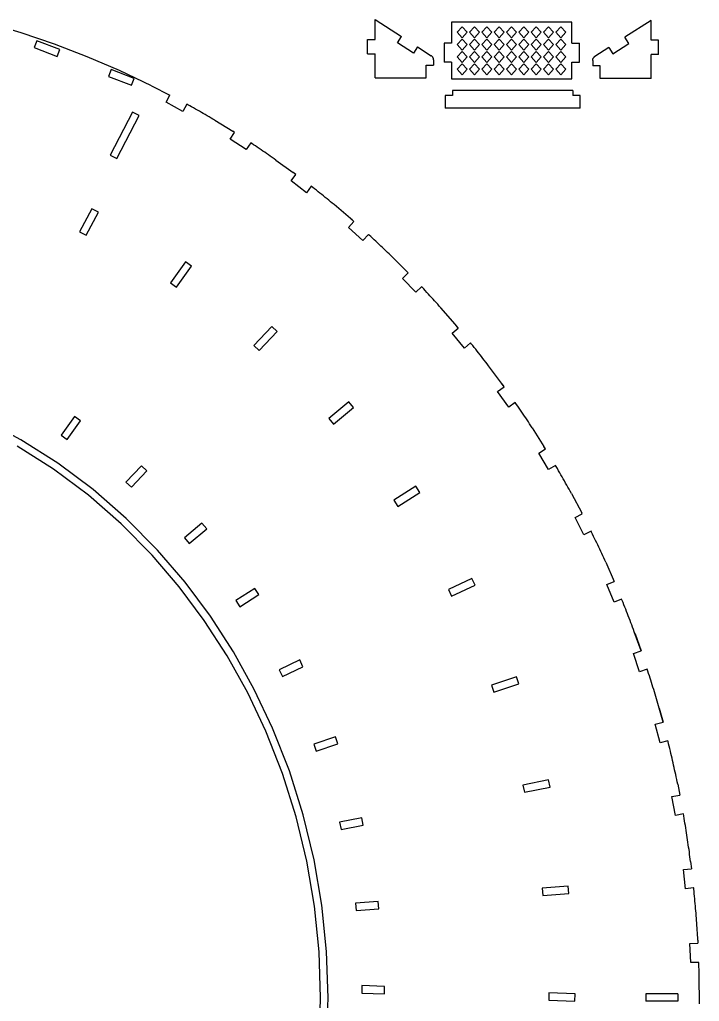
# Model space of a CAD drawing. Extents: x -27280 to 27280, y -16671 to 16671.
# Drawn here: x -21211 to -17899, y -11780 to -6997 of the extents above; entities that cross this region are included whole.
import ezdxf

# ---------------------------------------------------------------- set-up
doc = ezdxf.new("R2010")
doc.units = 0
doc.header["$MEASUREMENT"] = 0
doc.layers.get('0').update_dxf_attribs({"linetype": 'CONTINUOUS'})

msp = doc.modelspace()

# ---------------------------------------------------------------- linework, layer by layer
for p, q in [((-21204.4, -7061.7), (-21368.2, -7013)), ((-19479.6, -6997.3), (-19351, -7079.7)), ((-19479.6, -7093.3), (-19479.6, -6997.3)), ((-18519.7, -7009.9), (-19106.1, -7009.9)), ((-19106.1, -7009.9), (-19106.1, -7112.3)), ((-18519.7, -7112.3), (-18519.7, -7009.9)), ((-18133.6, -7000.9), (-18262.2, -7083.3)), ((-18133.6, -7096.8), (-18133.6, -7000.9)), ((-21042.3, -7116.8), (-21204.4, -7061.7)), ((-19054.2, -7032.7), (-19078.7, -7059)), ((-19078.7, -7059), (-19054.2, -7085.4)), ((-19029.7, -7059), (-19054.2, -7032.7)), ((-19054.2, -7085.4), (-19029.7, -7059)), ((-18994.2, -7032.7), (-19018.7, -7059)), ((-19018.7, -7059), (-18994.2, -7085.4)), ((-18969.7, -7059), (-18994.2, -7032.7)), ((-18994.2, -7085.4), (-18969.7, -7059)), ((-18934.2, -7032.7), (-18958.7, -7059)), ((-18958.7, -7059), (-18934.2, -7085.4)), ((-18909.7, -7059), (-18934.2, -7032.7)), ((-18934.2, -7085.4), (-18909.7, -7059)), ((-18874.2, -7032.7), (-18898.7, -7059)), ((-18898.7, -7059), (-18874.2, -7085.4)), ((-18849.7, -7059), (-18874.2, -7032.7)), ((-18874.2, -7085.4), (-18849.7, -7059)), ((-18814.2, -7032.7), (-18838.7, -7059)), ((-18838.7, -7059), (-18814.2, -7085.4)), ((-18789.7, -7059), (-18814.2, -7032.7)), ((-18814.2, -7085.4), (-18789.7, -7059)), ((-18754.2, -7032.7), (-18778.7, -7059)), ((-18778.7, -7059), (-18754.2, -7085.4)), ((-18729.7, -7059), (-18754.2, -7032.7)), ((-18754.2, -7085.4), (-18729.7, -7059)), ((-18694.2, -7032.7), (-18718.7, -7059)), ((-18718.7, -7059), (-18694.2, -7085.4)), ((-18669.7, -7059), (-18694.2, -7032.7)), ((-18694.2, -7085.4), (-18669.7, -7059)), ((-18634.2, -7032.7), (-18658.7, -7059)), ((-18658.7, -7059), (-18634.2, -7085.4)), ((-18609.7, -7059), (-18634.2, -7032.7)), ((-18634.2, -7085.4), (-18609.7, -7059)), ((-18574.2, -7032.7), (-18598.7, -7059)), ((-18598.7, -7059), (-18574.2, -7085.4)), ((-18549.7, -7059), (-18574.2, -7032.7)), ((-18574.2, -7085.4), (-18549.7, -7059)), ((-21127.5, -7099.9), (-21140.5, -7133.4)), ((-21015.6, -7143.2), (-21127.5, -7099.9)), ((-20882.3, -7178.1), (-21042.3, -7116.8)), ((-19515.6, -7093.3), (-19479.6, -7093.3)), ((-19515.6, -7163.7), (-19515.6, -7093.3)), ((-19370.5, -7110), (-19351, -7079.7)), ((-19292.5, -7159.9), (-19370.5, -7110)), ((-19106.1, -7112.3), (-19142.1, -7112.3)), ((-19142.1, -7112.3), (-19142.1, -7204.9)), ((-19054.2, -7092.7), (-19078.7, -7119)), ((-19078.7, -7119), (-19054.2, -7145.4)), ((-19029.7, -7119), (-19054.2, -7092.7)), ((-19054.2, -7145.4), (-19029.7, -7119)), ((-18994.2, -7092.7), (-19018.7, -7119)), ((-19018.7, -7119), (-18994.2, -7145.4)), ((-18969.7, -7119), (-18994.2, -7092.7)), ((-18994.2, -7145.4), (-18969.7, -7119)), ((-18934.2, -7092.7), (-18958.7, -7119)), ((-18958.7, -7119), (-18934.2, -7145.4)), ((-18909.7, -7119), (-18934.2, -7092.7)), ((-18934.2, -7145.4), (-18909.7, -7119)), ((-18874.2, -7092.7), (-18898.7, -7119)), ((-18898.7, -7119), (-18874.2, -7145.4)), ((-18849.7, -7119), (-18874.2, -7092.7)), ((-18874.2, -7145.4), (-18849.7, -7119)), ((-18814.2, -7092.7), (-18838.7, -7119)), ((-18838.7, -7119), (-18814.2, -7145.4)), ((-18789.7, -7119), (-18814.2, -7092.7)), ((-18814.2, -7145.4), (-18789.7, -7119)), ((-18754.2, -7092.7), (-18778.7, -7119)), ((-18778.7, -7119), (-18754.2, -7145.4)), ((-18729.7, -7119), (-18754.2, -7092.7)), ((-18754.2, -7145.4), (-18729.7, -7119)), ((-18694.2, -7092.7), (-18718.7, -7119)), ((-18718.7, -7119), (-18694.2, -7145.4)), ((-18669.7, -7119), (-18694.2, -7092.7)), ((-18694.2, -7145.4), (-18669.7, -7119)), ((-18634.2, -7092.7), (-18658.7, -7119)), ((-18658.7, -7119), (-18634.2, -7145.4)), ((-18609.7, -7119), (-18634.2, -7092.7)), ((-18634.2, -7145.4), (-18609.7, -7119)), ((-18574.2, -7092.7), (-18598.7, -7119)), ((-18598.7, -7119), (-18574.2, -7145.4)), ((-18549.7, -7119), (-18574.2, -7092.7)), ((-18574.2, -7145.4), (-18549.7, -7119)), ((-18519.7, -7112.3), (-18483.7, -7112.3)), ((-18483.7, -7204.9), (-18483.7, -7112.3)), ((-18320.7, -7163.5), (-18242.8, -7113.6)), ((-18242.8, -7113.6), (-18262.2, -7083.3)), ((-18097.6, -7096.8), (-18133.6, -7096.8)), ((-18097.6, -7167.3), (-18097.6, -7096.8)), ((-21140.5, -7133.4), (-21028.6, -7176.8)), ((-21028.6, -7176.8), (-21015.6, -7143.2)), ((-19515.6, -7163.7), (-19479.6, -7163.7)), ((-19479.6, -7280.2), (-19479.6, -7163.7)), ((-19273.1, -7129.6), (-19292.5, -7159.9)), ((-19273.1, -7129.6), (-19205.5, -7172.9)), ((-19203.8, -7174.1), (-19205.5, -7172.9)), ((-19054.2, -7152.7), (-19078.7, -7179)), ((-19029.7, -7179), (-19054.2, -7152.7)), ((-18994.2, -7152.7), (-19018.7, -7179)), ((-18969.7, -7179), (-18994.2, -7152.7)), ((-18934.2, -7152.7), (-18958.7, -7179)), ((-18909.7, -7179), (-18934.2, -7152.7)), ((-18874.2, -7152.7), (-18898.7, -7179)), ((-18849.7, -7179), (-18874.2, -7152.7)), ((-18814.2, -7152.7), (-18838.7, -7179)), ((-18789.7, -7179), (-18814.2, -7152.7)), ((-18754.2, -7152.7), (-18778.7, -7179)), ((-18729.7, -7179), (-18754.2, -7152.7)), ((-18694.2, -7152.7), (-18718.7, -7179)), ((-18669.7, -7179), (-18694.2, -7152.7)), ((-18634.2, -7152.7), (-18658.7, -7179)), ((-18609.7, -7179), (-18634.2, -7152.7)), ((-18574.2, -7152.7), (-18598.7, -7179)), ((-18549.7, -7179), (-18574.2, -7152.7)), ((-18340.1, -7133.2), (-18407.7, -7176.5)), ((-18340.1, -7133.2), (-18320.7, -7163.5)), ((-18133.6, -7283.8), (-18133.6, -7167.3)), ((-18097.6, -7167.3), (-18133.6, -7167.3)), ((-20724.5, -7245.5), (-20882.3, -7178.1)), ((-19230.4, -7280.2), (-19230.4, -7219)), ((-19230.4, -7219), (-19194.4, -7219)), ((-19202.3, -7175.4), (-19203.8, -7174.1)), ((-19200.9, -7176.8), (-19202.3, -7175.4)), ((-19199.6, -7178.3), (-19200.9, -7176.8)), ((-19198.4, -7179.9), (-19199.6, -7178.3)), ((-19197.4, -7181.6), (-19198.4, -7179.9)), ((-19196.5, -7183.4), (-19197.4, -7181.6)), ((-19195.7, -7185.3), (-19196.5, -7183.4)), ((-19195.2, -7187.2), (-19195.7, -7185.3)), ((-19194.7, -7189.1), (-19195.2, -7187.2)), ((-19194.5, -7191.1), (-19194.7, -7189.1)), ((-19194.4, -7193.1), (-19194.5, -7191.1)), ((-19194.4, -7193.1), (-19194.4, -7219)), ((-19106.1, -7204.9), (-19142.1, -7204.9)), ((-19106.1, -7204.9), (-19106.1, -7285.2)), ((-19078.7, -7179), (-19054.2, -7205.4)), ((-19054.2, -7212.7), (-19078.7, -7239)), ((-19054.2, -7205.4), (-19029.7, -7179)), ((-19029.7, -7239), (-19054.2, -7212.7)), ((-19018.7, -7179), (-18994.2, -7205.4)), ((-18994.2, -7212.7), (-19018.7, -7239)), ((-18994.2, -7205.4), (-18969.7, -7179)), ((-18969.7, -7239), (-18994.2, -7212.7)), ((-18958.7, -7179), (-18934.2, -7205.4)), ((-18934.2, -7212.7), (-18958.7, -7239)), ((-18934.2, -7205.4), (-18909.7, -7179)), ((-18909.7, -7239), (-18934.2, -7212.7)), ((-18898.7, -7179), (-18874.2, -7205.4)), ((-18874.2, -7212.7), (-18898.7, -7239)), ((-18874.2, -7205.4), (-18849.7, -7179)), ((-18849.7, -7239), (-18874.2, -7212.7)), ((-18838.7, -7179), (-18814.2, -7205.4)), ((-18814.2, -7212.7), (-18838.7, -7239)), ((-18814.2, -7205.4), (-18789.7, -7179)), ((-18789.7, -7239), (-18814.2, -7212.7)), ((-18778.7, -7179), (-18754.2, -7205.4)), ((-18754.2, -7212.7), (-18778.7, -7239)), ((-18754.2, -7205.4), (-18729.7, -7179)), ((-18729.7, -7239), (-18754.2, -7212.7)), ((-18718.7, -7179), (-18694.2, -7205.4)), ((-18694.2, -7212.7), (-18718.7, -7239)), ((-18694.2, -7205.4), (-18669.7, -7179)), ((-18669.7, -7239), (-18694.2, -7212.7)), ((-18658.7, -7179), (-18634.2, -7205.4)), ((-18634.2, -7212.7), (-18658.7, -7239)), ((-18634.2, -7205.4), (-18609.7, -7179)), ((-18609.7, -7239), (-18634.2, -7212.7)), ((-18598.7, -7179), (-18574.2, -7205.4)), ((-18574.2, -7212.7), (-18598.7, -7239)), ((-18574.2, -7205.4), (-18549.7, -7179)), ((-18549.7, -7239), (-18574.2, -7212.7)), ((-18519.7, -7285.2), (-18519.7, -7204.9)), ((-18519.7, -7204.9), (-18483.7, -7204.9)), ((-18418.8, -7196.7), (-18418.7, -7194.7)), ((-18418.8, -7196.7), (-18418.8, -7222.6)), ((-18418.7, -7194.7), (-18418.5, -7192.7)), ((-18418.5, -7192.7), (-18418.1, -7190.8)), ((-18418.1, -7190.8), (-18417.5, -7188.8)), ((-18417.5, -7188.8), (-18416.7, -7187)), ((-18416.7, -7187), (-18415.9, -7185.2)), ((-18415.9, -7185.2), (-18414.8, -7183.5)), ((-18414.8, -7183.5), (-18413.7, -7181.8)), ((-18413.7, -7181.8), (-18412.4, -7180.3)), ((-18412.4, -7180.3), (-18410.9, -7178.9)), ((-18410.9, -7178.9), (-18409.4, -7177.6)), ((-18409.4, -7177.6), (-18407.7, -7176.5)), ((-20765.2, -7240.2), (-20778.2, -7273.8)), ((-20653.3, -7283.6), (-20765.2, -7240.2)), ((-20569.2, -7319), (-20724.5, -7245.5)), ((-19078.7, -7239), (-19054.2, -7265.4)), ((-19054.2, -7265.4), (-19029.7, -7239)), ((-19018.7, -7239), (-18994.2, -7265.4)), ((-18994.2, -7265.4), (-18969.7, -7239)), ((-18958.7, -7239), (-18934.2, -7265.4)), ((-18934.2, -7265.4), (-18909.7, -7239)), ((-18898.7, -7239), (-18874.2, -7265.4)), ((-18874.2, -7265.4), (-18849.7, -7239)), ((-18838.7, -7239), (-18814.2, -7265.4)), ((-18814.2, -7265.4), (-18789.7, -7239)), ((-18778.7, -7239), (-18754.2, -7265.4)), ((-18754.2, -7265.4), (-18729.7, -7239)), ((-18718.7, -7239), (-18694.2, -7265.4)), ((-18694.2, -7265.4), (-18669.7, -7239)), ((-18658.7, -7239), (-18634.2, -7265.4)), ((-18634.2, -7265.4), (-18609.7, -7239)), ((-18598.7, -7239), (-18574.2, -7265.4)), ((-18574.2, -7265.4), (-18549.7, -7239)), ((-18382.8, -7222.6), (-18418.8, -7222.6)), ((-18382.8, -7283.8), (-18382.8, -7222.6)), ((-20778.2, -7273.8), (-20666.3, -7317.2)), ((-20666.3, -7317.2), (-20653.3, -7283.6)), ((-19479.6, -7280.2), (-19230.4, -7280.2)), ((-19106.1, -7285.2), (-18519.7, -7285.2)), ((-18133.6, -7283.8), (-18382.8, -7283.8)), ((-20569.2, -7319), (-20479.4, -7364.9)), ((-18515.9, -7341.9), (-19102.2, -7341.9)), ((-19102.2, -7341.9), (-19102.2, -7367.1)), ((-18515.9, -7341.9), (-18515.9, -7367.1)), ((-20498.1, -7399.3), (-20479.4, -7364.9)), ((-20415.4, -7444.1), (-20498.1, -7399.3)), ((-20396.6, -7409.4), (-20415.4, -7444.1)), ((-20392.4, -7411.8), (-20396.6, -7409.4)), ((-20382.8, -7417), (-20392.4, -7411.8)), ((-19102.2, -7367.1), (-19138.2, -7367.1)), ((-19138.2, -7367.1), (-19138.2, -7428.4)), ((-18479.9, -7367.1), (-18515.9, -7367.1)), ((-18479.9, -7428.4), (-18479.9, -7367.1)), ((-20660.9, -7447.4), (-20770.1, -7656.9)), ((-20629, -7464.1), (-20660.9, -7447.4)), ((-20373.3, -7422.3), (-20382.8, -7417)), ((-20363.8, -7427.7), (-20373.3, -7422.3)), ((-20354.3, -7433), (-20363.8, -7427.7)), ((-20344.8, -7438.4), (-20354.3, -7433)), ((-20335.4, -7443.8), (-20344.8, -7438.4)), ((-20325.9, -7449.2), (-20335.4, -7443.8)), ((-20316.5, -7454.6), (-20325.9, -7449.2)), ((-20307, -7460.1), (-20316.5, -7454.6)), ((-20297.6, -7465.6), (-20307, -7460.1)), ((-18479.9, -7428.4), (-19138.2, -7428.4)), ((-20738.1, -7673.6), (-20629, -7464.1)), ((-20288.2, -7471.1), (-20297.6, -7465.6)), ((-20278.8, -7476.6), (-20288.2, -7471.1)), ((-20269.4, -7482.2), (-20278.8, -7476.6)), ((-20260.1, -7487.8), (-20269.4, -7482.2)), ((-20260.1, -7487.8), (-20172.7, -7541.2)), ((-20185.8, -7579.2), (-20164.5, -7546.4)), ((-20164.5, -7546.4), (-20172.7, -7541.2)), ((-20107, -7630.4), (-20185.8, -7579.2)), ((-20085.5, -7597.4), (-20107, -7630.4)), ((-20080.6, -7600.6), (-20085.5, -7597.4)), ((-20071.4, -7606.7), (-20080.6, -7600.6)), ((-20062.3, -7612.8), (-20071.4, -7606.7)), ((-20053.2, -7618.9), (-20062.3, -7612.8)), ((-20044.1, -7625), (-20053.2, -7618.9)), ((-20035, -7631.1), (-20044.1, -7625)), ((-20025.9, -7637.3), (-20035, -7631.1)), ((-20016.9, -7643.5), (-20025.9, -7637.3)), ((-20007.8, -7649.7), (-20016.9, -7643.5)), ((-19998.8, -7656), (-20007.8, -7649.7)), ((-20770.1, -7656.9), (-20738.1, -7673.6)), ((-19989.8, -7662.2), (-19998.8, -7656)), ((-19980.7, -7668.5), (-19989.8, -7662.2)), ((-19971.8, -7674.8), (-19980.7, -7668.5)), ((-19962.8, -7681.1), (-19971.8, -7674.8)), ((-19962.8, -7681.1), (-19879.2, -7741.6)), ((-19864.9, -7752.2), (-19879.2, -7741.6)), ((-19870.3, -7748.2), (-19879.2, -7741.6)), ((-19888.7, -7783.3), (-19864.9, -7752.2)), ((-19814.1, -7840.5), (-19888.7, -7783.3)), ((-19864.9, -7752.2), (-19870.3, -7748.2)), ((-19790.1, -7809.2), (-19814.1, -7840.5)), ((-19782.4, -7815.2), (-19790.1, -7809.2)), ((-19773.7, -7822), (-19782.4, -7815.2)), ((-19765.1, -7828.8), (-19773.7, -7822)), ((-19756.4, -7835.7), (-19765.1, -7828.8)), ((-19747.7, -7842.6), (-19756.4, -7835.7)), ((-19739.1, -7849.5), (-19747.7, -7842.6)), ((-19730.5, -7856.4), (-19739.1, -7849.5)), ((-19721.8, -7863.4), (-19730.5, -7856.4)), ((-19713.3, -7870.3), (-19721.8, -7863.4)), ((-19704.7, -7877.3), (-19713.3, -7870.3)), ((-19696.1, -7884.3), (-19704.7, -7877.3)), ((-19687.6, -7891.3), (-19696.1, -7884.3)), ((-20859.4, -7918.6), (-20919.5, -8031.1)), ((-20887.8, -8048), (-20827.7, -7935.6)), ((-20827.7, -7935.6), (-20859.4, -7918.6)), ((-19679, -7898.4), (-19687.6, -7891.3)), ((-19599.7, -7965.6), (-19679, -7898.4)), ((-19608.4, -8009.9), (-19582.2, -7980.8)), ((-19591.2, -7972.9), (-19599.7, -7965.6)), ((-19582.2, -7980.8), (-19599.7, -7965.6)), ((-19582.9, -7980.2), (-19591.2, -7972.9)), ((-19582.2, -7980.8), (-19582.9, -7980.2)), ((-20919.5, -8031.1), (-20887.8, -8048)), ((-19538.4, -8072.7), (-19608.4, -8009.9)), ((-19512.1, -8043.4), (-19538.4, -8072.7)), ((-19508.1, -8047), (-19512.1, -8043.4)), ((-19499.9, -8054.5), (-19508.1, -8047)), ((-19491.7, -8062.1), (-19499.9, -8054.5)), ((-19483.5, -8069.6), (-19491.7, -8062.1)), ((-19475.3, -8077.2), (-19483.5, -8069.6)), ((-19467.2, -8084.8), (-19475.3, -8077.2)), ((-19459, -8092.4), (-19467.2, -8084.8)), ((-19450.9, -8100.1), (-19459, -8092.4)), ((-19442.8, -8107.8), (-19450.9, -8100.1)), ((-19434.7, -8115.4), (-19442.8, -8107.8)), ((-19426.6, -8123.1), (-19434.7, -8115.4)), ((-19418.6, -8130.9), (-19426.6, -8123.1)), ((-20402.5, -8176.5), (-20476.8, -8280)), ((-20373.2, -8197.5), (-20402.5, -8176.5)), ((-19410.6, -8138.6), (-19418.6, -8130.9)), ((-19335.9, -8212.3), (-19410.6, -8138.6)), ((-20447.6, -8301), (-20373.2, -8197.5)), ((-19318, -8230.5), (-19335.9, -8212.3)), ((-19328, -8220.3), (-19335.9, -8212.3)), ((-19320.2, -8228.3), (-19328, -8220.3)), ((-19346.3, -8257.5), (-19318, -8230.5)), ((-19281.4, -8325.5), (-19346.3, -8257.5)), ((-19318, -8230.5), (-19320.2, -8228.3)), ((-20476.8, -8280), (-20447.6, -8301)), ((-19252.9, -8298.2), (-19281.4, -8325.5)), ((-19250.1, -8301.1), (-19252.9, -8298.2)), ((-19242.4, -8309.3), (-19250.1, -8301.1)), ((-19234.8, -8317.5), (-19242.4, -8309.3)), ((-19227.1, -8325.8), (-19234.8, -8317.5)), ((-19219.5, -8334), (-19227.1, -8325.8)), ((-19211.9, -8342.3), (-19219.5, -8334)), ((-19204.3, -8350.6), (-19211.9, -8342.3)), ((-19196.7, -8358.9), (-19204.3, -8350.6)), ((-19189.1, -8367.2), (-19196.7, -8358.9)), ((-19181.6, -8375.5), (-19189.1, -8367.2)), ((-19174.1, -8383.9), (-19181.6, -8375.5)), ((-19166.5, -8392.3), (-19174.1, -8383.9)), ((-19159.1, -8400.7), (-19166.5, -8392.3)), ((-19089.7, -8480.5), (-19159.1, -8400.7)), ((-19982.9, -8491.9), (-20070, -8585)), ((-19956.6, -8516.5), (-19982.9, -8491.9)), ((-19103.8, -8524.3), (-19073.6, -8499.5)), ((-19082.3, -8489.1), (-19089.7, -8480.5)), ((-19073.6, -8499.5), (-19089.7, -8480.5)), ((-19075, -8497.8), (-19082.3, -8489.1)), ((-19073.6, -8499.5), (-19075, -8497.8)), ((-20043.7, -8609.6), (-19956.6, -8516.5)), ((-19044.2, -8597), (-19103.8, -8524.3)), ((-20070, -8585), (-20043.7, -8609.6)), ((-19013.7, -8572), (-19044.2, -8597)), ((-19010.2, -8576.4), (-19013.7, -8572)), ((-19003.1, -8585.2), (-19010.2, -8576.4)), ((-18996, -8594), (-19003.1, -8585.2)), ((-18988.9, -8602.9), (-18996, -8594)), ((-18981.9, -8611.8), (-18988.9, -8602.9)), ((-18974.8, -8620.7), (-18981.9, -8611.8)), ((-18967.8, -8629.6), (-18974.8, -8620.7)), ((-18960.8, -8638.5), (-18967.8, -8629.6)), ((-18953.9, -8647.5), (-18960.8, -8638.5)), ((-18946.9, -8656.4), (-18953.9, -8647.5)), ((-18940, -8665.4), (-18946.9, -8656.4)), ((-18933.1, -8674.4), (-18940, -8665.4)), ((-18926.2, -8683.4), (-18933.1, -8674.4)), ((-18862.5, -8768.9), (-18926.2, -8683.4)), ((-18882.1, -8808.7), (-18850, -8786.2)), ((-18855.8, -8778.2), (-18862.5, -8768.9)), ((-18850, -8786.2), (-18862.5, -8768.9)), ((-18850, -8786.2), (-18855.8, -8778.2)), ((-18828, -8885.6), (-18882.1, -8808.7)), ((-19607, -8858.7), (-19705.2, -8940)), ((-19682.3, -8967.7), (-19584.1, -8886.5)), ((-19584.1, -8886.5), (-19607, -8858.7)), ((-18795.8, -8862.9), (-18828, -8885.6)), ((-18789.9, -8871.4), (-18795.8, -8862.9)), ((-18783.4, -8880.8), (-18789.9, -8871.4)), ((-18777, -8890.2), (-18783.4, -8880.8)), ((-18770.5, -8899.7), (-18777, -8890.2)), ((-20944.3, -8931), (-21008.8, -9020.9)), ((-20915, -8952), (-20944.3, -8931)), ((-19705.2, -8940), (-19682.3, -8967.7)), ((-18764.1, -8909.1), (-18770.5, -8899.7)), ((-18757.7, -8918.6), (-18764.1, -8909.1)), ((-18751.4, -8928.1), (-18757.7, -8918.6)), ((-18745, -8937.6), (-18751.4, -8928.1)), ((-18738.7, -8947.1), (-18745, -8937.6)), ((-21205, -9044.1), (-21391.8, -8944.5)), ((-20979.5, -9041.9), (-20915, -8952)), ((-18732.4, -8956.7), (-18738.7, -8947.1)), ((-18726.1, -8966.2), (-18732.4, -8956.7)), ((-18719.8, -8975.8), (-18726.1, -8966.2)), ((-18713.6, -8985.4), (-18719.8, -8975.8)), ((-18713.6, -8985.4), (-18656.1, -9076.2)), ((-21008.8, -9020.9), (-20979.5, -9041.9)), ((-21045.8, -9187.8), (-21223.1, -9075.2)), ((-21025.3, -9158.2), (-21205, -9044.1)), ((-18650, -9086), (-18656.1, -9076.2)), ((-18648.4, -9088.6), (-18656.1, -9076.2)), ((-18648.4, -9088.6), (-18650, -9086)), ((-18682, -9108.7), (-18648.4, -9088.6)), ((-18633.8, -9189.4), (-18682, -9108.7)), ((-20853.9, -9286.3), (-21025.3, -9158.2)), ((-20617.6, -9170.1), (-20693.2, -9250.9)), ((-20591.3, -9194.7), (-20617.6, -9170.1)), ((-18599.9, -9169.2), (-18633.8, -9189.4)), ((-18596.7, -9174.7), (-18599.9, -9169.2)), ((-18590.9, -9184.6), (-18596.7, -9174.7)), ((-20876.5, -9314.3), (-21045.8, -9187.8)), ((-20666.9, -9275.5), (-20591.3, -9194.7)), ((-18585.1, -9194.6), (-18590.9, -9184.6)), ((-18579.3, -9204.6), (-18585.1, -9194.6)), ((-18573.5, -9214.5), (-18579.3, -9204.6)), ((-18567.8, -9224.5), (-18573.5, -9214.5)), ((-18562.1, -9234.5), (-18567.8, -9224.5)), ((-20693.2, -9250.9), (-20666.9, -9275.5)), ((-19280.2, -9270.2), (-19387.9, -9338.5)), ((-19261, -9300.6), (-19280.2, -9270.2)), ((-18556.4, -9244.6), (-18562.1, -9234.5)), ((-18550.8, -9254.6), (-18556.4, -9244.6)), ((-18545.1, -9264.6), (-18550.8, -9254.6)), ((-18539.5, -9274.7), (-18545.1, -9264.6)), ((-18533.9, -9284.8), (-18539.5, -9274.7)), ((-20716.2, -9453.9), (-20876.5, -9314.3)), ((-20691.6, -9427.7), (-20853.9, -9286.3)), ((-19368.6, -9368.9), (-19261, -9300.6)), ((-18528.4, -9294.9), (-18533.9, -9284.8)), ((-18522.8, -9305), (-18528.4, -9294.9)), ((-18522.8, -9305), (-18471.9, -9400.5)), ((-19387.9, -9338.5), (-19368.6, -9368.9)), ((-18504.5, -9422.7), (-18469.5, -9405.1)), ((-18469.5, -9405.1), (-18471.9, -9400.5)), ((-20565.8, -9605.9), (-20716.2, -9453.9)), ((-20539.3, -9581.6), (-20691.6, -9427.7)), ((-20322.8, -9450.7), (-20408.1, -9521.2)), ((-20299.9, -9478.5), (-20322.8, -9450.7)), ((-18462.3, -9506.7), (-18504.5, -9422.7)), ((-20385.1, -9549), (-20299.9, -9478.5)), ((-18427, -9489), (-18462.3, -9506.7)), ((-18424.8, -9493.6), (-18427, -9489)), ((-18419.6, -9504), (-18424.8, -9493.6)), ((-18414.5, -9514.4), (-18419.6, -9504)), ((-18409.5, -9524.8), (-18414.5, -9514.4)), ((-20408.1, -9521.2), (-20385.1, -9549)), ((-18404.4, -9535.3), (-18409.5, -9524.8)), ((-18399.4, -9545.7), (-18404.4, -9535.3)), ((-18394.4, -9556.2), (-18399.4, -9545.7)), ((-18389.4, -9566.7), (-18394.4, -9556.2)), ((-20433.6, -9759.9), (-20565.8, -9605.9)), ((-20405.5, -9737.4), (-20539.3, -9581.6)), ((-18384.5, -9577.2), (-18389.4, -9566.7)), ((-18379.6, -9587.7), (-18384.5, -9577.2)), ((-18374.6, -9598.2), (-18379.6, -9587.7)), ((-18369.8, -9608.7), (-18374.6, -9598.2)), ((-18364.9, -9619.3), (-18369.8, -9608.7)), ((-18360.1, -9629.8), (-18364.9, -9619.3)), ((-18355.3, -9640.4), (-18360.1, -9629.8)), ((-18355.3, -9640.4), (-18314.1, -9733.7)), ((-20282, -9902.9), (-20405.5, -9737.4)), ((-19007, -9719.2), (-19122.2, -9773.8)), ((-19106.8, -9806.3), (-18991.6, -9751.8)), ((-18991.6, -9751.8), (-19007, -9719.2)), ((-18350.3, -9748.7), (-18314.1, -9733.7)), ((-18314.2, -9835.6), (-18350.3, -9748.7)), ((-20311.5, -9923.5), (-20433.6, -9759.9)), ((-20064.5, -9768), (-20157.9, -9827.3)), ((-20138.6, -9857.7), (-20045.2, -9798.4)), ((-20045.2, -9798.4), (-20064.5, -9768)), ((-19122.2, -9773.8), (-19106.8, -9806.3)), ((-20157.9, -9827.3), (-20138.6, -9857.7)), ((-18277.8, -9820.4), (-18314.2, -9835.6)), ((-18275.4, -9826.3), (-18277.8, -9820.4)), ((-18271, -9837.1), (-18275.4, -9826.3)), ((-18266.7, -9848), (-18271, -9837.1)), ((-18262.3, -9858.8), (-18266.7, -9848)), ((-18258, -9869.6), (-18262.3, -9858.8)), ((-18253.7, -9880.5), (-18258, -9869.6)), ((-18249.5, -9891.4), (-18253.7, -9880.5)), ((-18245.3, -9902.3), (-18249.5, -9891.4)), ((-20200.1, -10095.8), (-20311.5, -9923.5)), ((-20169.3, -10077.3), (-20282, -9902.9)), ((-18241.1, -9913.1), (-18245.3, -9902.3)), ((-18236.9, -9924), (-18241.1, -9913.1)), ((-18232.7, -9935), (-18236.9, -9924)), ((-18228.6, -9945.9), (-18232.7, -9935)), ((-18224.5, -9956.8), (-18228.6, -9945.9)), ((-18220.4, -9967.8), (-18224.5, -9956.8)), ((-18216.3, -9978.7), (-18220.4, -9967.8)), ((-18182.7, -10072.7), (-18216.3, -9978.7)), ((-18212.3, -9989.7), (-18216.3, -9978.7)), ((-18212.3, -9989.7), (-18182.7, -10072.7)), ((-20067.9, -10259.7), (-20169.3, -10077.3)), ((-18219.9, -10085.1), (-18182.7, -10072.7)), ((-18190.1, -10174.2), (-18219.9, -10085.1)), ((-20099.9, -10276.1), (-20200.1, -10095.8)), ((-19846.6, -10116.6), (-19946.6, -10164)), ((-19831.2, -10149.2), (-19846.6, -10116.6)), ((-19946.6, -10164), (-19931.2, -10196.5)), ((-19931.2, -10196.5), (-19831.2, -10149.2)), ((-18152.7, -10161.8), (-18190.1, -10174.2)), ((-18149.7, -10171), (-18152.7, -10161.8)), ((-18146.1, -10182.1), (-18149.7, -10171)), ((-18142.5, -10193.3), (-18146.1, -10182.1)), ((-18790.6, -10198.5), (-18911.6, -10238.7)), ((-18900.2, -10272.9), (-18779.3, -10232.7)), ((-18779.3, -10232.7), (-18790.6, -10198.5)), ((-18139, -10204.5), (-18142.5, -10193.3)), ((-18135.4, -10215.7), (-18139, -10204.5)), ((-18131.9, -10226.9), (-18135.4, -10215.7)), ((-18128.5, -10238.1), (-18131.9, -10226.9)), ((-20011.4, -10463.5), (-20099.9, -10276.1)), ((-19978.4, -10449.2), (-20067.9, -10259.7)), ((-18911.6, -10238.7), (-18900.2, -10272.9)), ((-18125, -10249.3), (-18128.5, -10238.1)), ((-18121.6, -10260.6), (-18125, -10249.3)), ((-18118.2, -10271.8), (-18121.6, -10260.6)), ((-18114.8, -10283), (-18118.2, -10271.8)), ((-18111.4, -10294.3), (-18114.8, -10283)), ((-18108.1, -10305.6), (-18111.4, -10294.3)), ((-18075.9, -10420.1), (-18111.4, -10294.3)), ((-18104.8, -10316.8), (-18108.1, -10305.6)), ((-18101.5, -10328.1), (-18104.8, -10316.8)), ((-18098.3, -10339.4), (-18101.5, -10328.1)), ((-18095.1, -10350.7), (-18098.3, -10339.4)), ((-18095.1, -10350.7), (-18075.9, -10420.1)), ((-18113.8, -10429.9), (-18075.9, -10420.1)), ((-19930.8, -10669.1), (-20011.4, -10463.5)), ((-19896.8, -10657.1), (-19978.4, -10449.2)), ((-18090.5, -10520.9), (-18113.8, -10429.9)), ((-19672.2, -10491.1), (-19777.2, -10525.9)), ((-19660.9, -10525.3), (-19672.2, -10491.1)), ((-18052.3, -10511.1), (-18090.5, -10520.9)), ((-18051.5, -10514.2), (-18052.3, -10511.1)), ((-18048.7, -10525.6), (-18051.5, -10514.2)), ((-19777.2, -10525.9), (-19765.9, -10560.1)), ((-19765.9, -10560.1), (-19660.9, -10525.3)), ((-18045.9, -10537), (-18048.7, -10525.6)), ((-18043.1, -10548.5), (-18045.9, -10537)), ((-18040.3, -10560), (-18043.1, -10548.5)), ((-18037.6, -10571.4), (-18040.3, -10560)), ((-18034.9, -10582.9), (-18037.6, -10571.4)), ((-18032.2, -10594.4), (-18034.9, -10582.9)), ((-18029.6, -10605.9), (-18032.2, -10594.4)), ((-18027, -10617.4), (-18029.6, -10605.9)), ((-19829.5, -10870.9), (-19896.8, -10657.1)), ((-18024.4, -10628.9), (-18027, -10617.4)), ((-18021.8, -10640.4), (-18024.4, -10628.9)), ((-18019.3, -10651.9), (-18021.8, -10640.4)), ((-18016.7, -10663.4), (-18019.3, -10651.9)), ((-18014.2, -10675), (-18016.7, -10663.4)), ((-19864.2, -10880.5), (-19930.8, -10669.1)), ((-18633.6, -10700.6), (-18758.5, -10725.9)), ((-18626.4, -10735.9), (-18633.6, -10700.6)), ((-18011.8, -10686.5), (-18014.2, -10675)), ((-18009.3, -10698), (-18011.8, -10686.5)), ((-18006.9, -10709.6), (-18009.3, -10698)), ((-18004.5, -10721.1), (-18006.9, -10709.6)), ((-18758.5, -10725.9), (-18751.4, -10761.2)), ((-18751.4, -10761.2), (-18626.4, -10735.9)), ((-18004.5, -10721.1), (-17993.9, -10774.3)), ((-18032.5, -10781.3), (-17993.9, -10774.3)), ((-18015.6, -10873.8), (-18032.5, -10781.3)), ((-19812, -11096.7), (-19864.2, -10880.5)), ((-19776.8, -11089.4), (-19829.5, -10870.9)), ((-19544, -10885.2), (-19652.4, -10907.2)), ((-19536.8, -10920.5), (-19544, -10885.2)), ((-17976.8, -10866.7), (-18015.6, -10873.8)), ((-17975.1, -10876.4), (-17976.8, -10866.7)), ((-17973.1, -10888), (-17975.1, -10876.4)), ((-17971.1, -10899.7), (-17973.1, -10888)), ((-17969.2, -10911.3), (-17971.1, -10899.7)), ((-19652.4, -10907.2), (-19645.2, -10942.5)), ((-19645.2, -10942.5), (-19536.8, -10920.5)), ((-17967.3, -10923), (-17969.2, -10911.3)), ((-17965.4, -10934.7), (-17967.3, -10923)), ((-17963.5, -10946.4), (-17965.4, -10934.7)), ((-17961.6, -10958.1), (-17963.5, -10946.4)), ((-17959.8, -10969.7), (-17961.6, -10958.1)), ((-17958, -10981.4), (-17959.8, -10969.7)), ((-17956.2, -10993.1), (-17958, -10981.4)), ((-17954.5, -11004.8), (-17956.2, -10993.1)), ((-17952.8, -11016.5), (-17954.5, -11004.8)), ((-17951.1, -11028.3), (-17952.8, -11016.5)), ((-17949.4, -11040), (-17951.1, -11028.3)), ((-17947.8, -11051.7), (-17949.4, -11040)), ((-19738.9, -11311.6), (-19776.8, -11089.4)), ((-17946.2, -11063.4), (-17947.8, -11051.7)), ((-17944.6, -11075.1), (-17946.2, -11063.4)), ((-17943, -11086.9), (-17944.6, -11075.1)), ((-17941.5, -11098.6), (-17943, -11086.9)), ((-19774.6, -11316.4), (-19812, -11096.7)), ((-17976.1, -11137.7), (-17937.1, -11133.4)), ((-17965.8, -11231.1), (-17976.1, -11137.7)), ((-17941.5, -11098.6), (-17937.1, -11133.4)), ((-18537.9, -11217.9), (-18665, -11228.1)), ((-18665, -11228.1), (-18662.1, -11264)), ((-18535, -11253.8), (-18537.9, -11217.9)), ((-17927.3, -11226.9), (-17965.8, -11231.1)), ((-17926.6, -11226.8), (-17927.3, -11226.9)), ((-17927.3, -11226.9), (-17926.4, -11228.5)), ((-17926.4, -11228.5), (-17926.6, -11226.8)), ((-17926, -11232.4), (-17926.4, -11228.5)), ((-17924.8, -11244.2), (-17926, -11232.4)), ((-18662.1, -11264), (-18535, -11253.8)), ((-17923.6, -11256), (-17924.8, -11244.2)), ((-17922.5, -11267.8), (-17923.6, -11256)), ((-17921.4, -11279.6), (-17922.5, -11267.8)), ((-17920.3, -11291.4), (-17921.4, -11279.6)), ((-19752, -11538.6), (-19774.6, -11316.4)), ((-19716.1, -11536.2), (-19738.9, -11311.6)), ((-19463.8, -11292.4), (-19574.1, -11301.2)), ((-19574.1, -11301.2), (-19571.2, -11337.1)), ((-19571.2, -11337.1), (-19460.9, -11328.2)), ((-19460.9, -11328.2), (-19463.8, -11292.4)), ((-17919.2, -11303.2), (-17920.3, -11291.4)), ((-17918.2, -11315), (-17919.2, -11303.2)), ((-17917.2, -11326.8), (-17918.2, -11315)), ((-17916.2, -11338.6), (-17917.2, -11326.8)), ((-17915.2, -11350.5), (-17916.2, -11338.6)), ((-17914.3, -11362.3), (-17915.2, -11350.5)), ((-17913.4, -11374.1), (-17914.3, -11362.3)), ((-17912.5, -11385.9), (-17913.4, -11374.1)), ((-17911.7, -11397.7), (-17912.5, -11385.9)), ((-17910.9, -11409.6), (-17911.7, -11397.7)), ((-17910.1, -11421.4), (-17910.9, -11409.6)), ((-17909.3, -11433.2), (-17910.1, -11421.4)), ((-17908.6, -11445.1), (-17909.3, -11433.2)), ((-17907.9, -11456.9), (-17908.6, -11445.1)), ((-17907.2, -11468.7), (-17907.9, -11456.9)), ((-17906.5, -11480.6), (-17907.2, -11468.7)), ((-17944.9, -11497.1), (-17905.7, -11495.5)), ((-17941.2, -11591), (-17944.9, -11497.1)), ((-17906.5, -11480.6), (-17905.7, -11495.5)), ((-19744.5, -11762), (-19752, -11538.6)), ((-19708.5, -11762), (-19716.1, -11536.2)), ((-17901.8, -11589.5), (-17941.2, -11591)), ((-17901.6, -11594.9), (-17901.8, -11589.5)), ((-17901.1, -11610.1), (-17901.6, -11594.9)), ((-17900.7, -11625.3), (-17901.1, -11610.1)), ((-17900.3, -11640.5), (-17900.7, -11625.3)), ((-17900, -11655.7), (-17900.3, -11640.5)), ((-17899.7, -11670.8), (-17900, -11655.7)), ((-19543.1, -11702.9), (-19544.5, -11738.9)), ((-19432.6, -11707.2), (-19543.1, -11702.9)), ((-19434, -11743.1), (-19432.6, -11707.2)), ((-17899.4, -11686), (-17899.7, -11670.8)), ((-17899.2, -11701.2), (-17899.4, -11686)), ((-17899.1, -11716.4), (-17899.2, -11701.2)), ((-19751.2, -11972.6), (-19744.5, -11762)), ((-19715.3, -11974.9), (-19708.5, -11762)), ((-19544.5, -11738.9), (-19434, -11743.1)), ((-18631.8, -11738.1), (-18633.2, -11774.1)), ((-18504.4, -11743.1), (-18631.8, -11738.1)), ((-18505.8, -11779), (-18504.4, -11743.1)), ((-18160.5, -11743.1), (-18160.5, -11779.1)), ((-18003.2, -11743.1), (-18160.5, -11743.1)), ((-18003.2, -11743.1), (-18003.2, -11779.1)), ((-17899, -11731.6), (-17899.1, -11716.4)), ((-17898.9, -11746.8), (-17899, -11731.6)), ((-17898.9, -11762), (-17898.9, -11746.8)), ((-17898.9, -11777.1), (-17898.9, -11762)), ((-18633.2, -11774.1), (-18505.8, -11779)), ((-18003.2, -11779.1), (-18160.5, -11779.1)), ((-17899, -11792.3), (-17898.9, -11777.1))]:
    msp.add_line(p, q)

doc.saveas('drawing.dxf')
